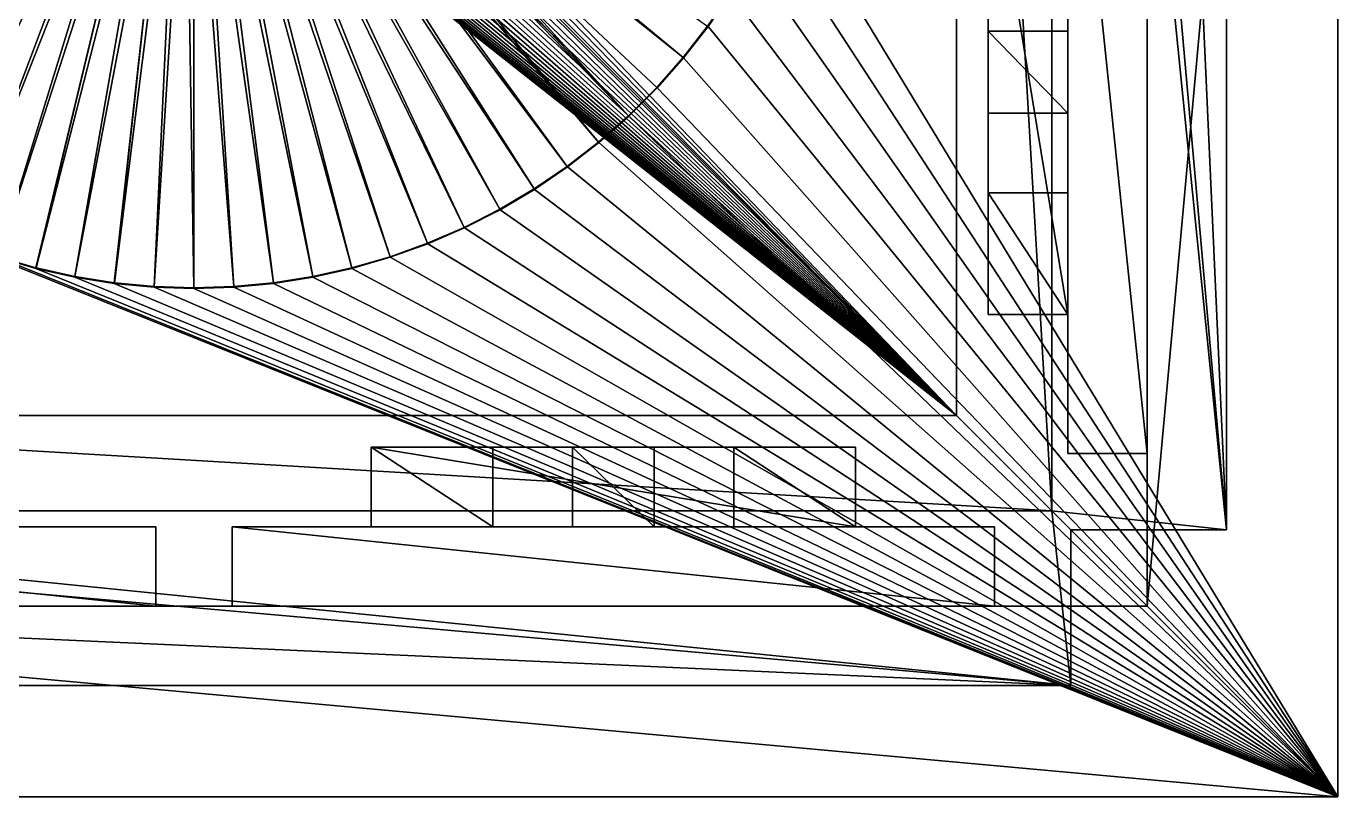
# Model space of a CAD drawing. Header units: metres. Extents: x -2.4 to 26.4, y -2.4 to 26.4.
# Drawn here: x 9.89 to 26.4, y -2.4 to 7.3 of the extents above; entities that cross this region are included whole.
import ezdxf

# ---------------------------------------------------------------- set-up
doc = ezdxf.new("R2010")
doc.units = ezdxf.units.M

msp = doc.modelspace()

# ---------------------------------------------------------------- linework, layer by layer
for points in [[(26.4, -2.4), (19.4382, 9.055), (26.4, 26.4)], [(26.4, 26.4, 2.4), (24, 0, 3.6), (26.4, -2.4, 2.4)], [(24, 24, 3.6), (24, 0, 3.6), (26.4, 26.4, 2.4)], [(26.4, -2.4, 2.4), (26.4, -2.4), (26.4, 26.4)], [(26.4, 26.4, 2.4), (26.4, -2.4, 2.4), (26.4, 26.4)], [(24, 1.92, 3.6), (24, 0, 3.6), (24, 24, 3.6)], [(24, 11.52, 3.6), (24, 1.92, 3.6), (24, 24, 3.6)], [(25, 0.96, 40), (23.040001, 23.040001, 40), (22.799999, 22.799999, 40)], [(25, 0.96, 40), (25, 23.040001, 40), (23.040001, 23.040001, 40)], [(24, 23.040001, 36.742901), (24, 1.92, 36.742901), (24, 11.52, 36.742901)], [(24, 23.040001, 36.742901), (24, 0.96, 36.742901), (24, 1.92, 36.742901)], [(24, 0.96, 36.742901), (24, 23.040001, 36.742901), (25, 0.96, 36.742901)], [(25, 0.96, 36.742901), (24, 23.040001, 36.742901), (25, 23.040001, 36.742901)], [(25, 0.96, 40), (25, 0.96, 36.742901), (25, 23.040001, 36.742901)], [(25, 23.040001, 40), (25, 0.96, 40), (25, 23.040001, 36.742901)], [(22.799999, 22.799999, 41.599998), (21.6, 21.6, 41.599998), (22.799999, 1.2, 41.599998)], [(22.799999, 22.799999, 40), (22.799999, 1.2, 40), (25, 0.96, 40)], [(22.799999, 1.2, 41.599998), (22.799999, 1.2, 40), (22.799999, 22.799999, 40)], [(22.799999, 22.799999, 41.599998), (22.799999, 1.2, 41.599998), (22.799999, 22.799999, 40)], [(2.4, 21.6, 43.200001), (2.4, 2.4, 43.200001), (10.7672, 10.9801, 44.594501)], [(21.6, 21.6, 43.200001), (13.2944, 11.0595, 44.584301), (21.6, 2.4, 43.200001)], [(21.6, 21.6, 41.599998), (21.6, 2.4, 41.599998), (22.799999, 1.2, 41.599998)], [(21.6, 2.4, 43.200001), (21.6, 2.4, 41.599998), (21.6, 21.6, 41.599998)], [(21.6, 21.6, 43.200001), (21.6, 2.4, 43.200001), (21.6, 21.6, 41.599998)], [(24, 1.92, 3.6), (24, 11.52, 3.6), (23, 11.52, 3.6)], [(23, 1.92, 3.6), (24, 1.92, 3.6), (23, 11.52, 3.6)], [(24, 11.52, 36.742901), (24, 1.92, 36.742901), (23, 11.52, 36.742901)], [(23, 11.52, 36.742901), (24, 1.92, 36.742901), (23, 1.92, 36.742901)], [(23, 3.67238, 34.990501), (23, 11.52, 36.742901), (23, 1.92, 36.742901)], [(23, 1.92, 3.6), (23, 11.52, 3.6), (23, 9.76762, 5.35238)], [(23, 5.20413, 34.990501), (23, 11.52, 36.742901), (23, 3.67238, 34.990501)], [(23, 6.20413, 34.990501), (23, 11.52, 36.742901), (23, 5.20413, 34.990501)], [(23, 7.23587, 34.990501), (23, 11.52, 36.742901), (23, 6.20413, 34.990501)], [(23, 8.23587, 34.990501), (23, 11.52, 36.742901), (23, 7.23587, 34.990501)], [(10.7672, 10.9801, 44.594501), (2.4, 2.4, 43.200001), (10.8336, 10.9047, 44.605598)], [(10.8336, 10.9047, 44.605598), (2.4, 2.4, 43.200001), (10.8692, 10.8692, 44.6115)], [(10.7056, 11.0595, 42.790001), (5.84097, 6.90494, 33.200001), (5.53326, 7.30164, 33.200001)], [(5.84097, 6.90494, 33.200001), (10.7056, 11.0595, 42.790001), (5.84103, 6.90486, 33.200001)], [(10.7056, 11.0595, 42.790001), (10.7672, 10.9801, 42.790001), (5.84103, 6.90486, 33.200001)], [(10.7672, 10.9801, 42.790001), (6.17304, 6.52827, 33.200001), (5.84103, 6.90486, 33.200001)], [(6.17304, 6.52827, 33.200001), (10.7672, 10.9801, 42.790001), (6.17311, 6.52819, 33.200001)], [(10.7672, 10.9801, 42.790001), (10.8336, 10.9047, 42.790001), (6.17311, 6.52819, 33.200001)], [(10.8336, 10.9047, 42.790001), (6.52819, 6.17311, 33.200001), (6.17311, 6.52819, 33.200001)], [(10.9047, 10.8336, 42.790001), (6.52819, 6.17311, 33.200001), (10.8336, 10.9047, 42.790001)], [(13.1663, 10.9047, 42.790001), (17.4718, 6.17311, 33.200001), (13.0953, 10.8336, 42.790001)], [(13.1663, 10.9047, 44.605598), (13.1308, 10.8692, 44.6115), (21.6, 2.4, 43.200001)], [(13.2328, 10.9801, 42.790001), (18.158899, 6.90478, 33.200001), (13.1663, 10.9047, 42.790001)], [(13.2328, 10.9801, 44.594501), (13.1663, 10.9047, 44.605598), (21.6, 2.4, 43.200001)], [(18.158899, 6.90478, 33.200001), (17.8269, 6.52819, 33.200001), (13.1663, 10.9047, 42.790001)], [(17.8269, 6.52819, 33.200001), (17.4718, 6.17311, 33.200001), (13.1663, 10.9047, 42.790001)], [(13.2944, 11.0595, 44.584301), (13.2328, 10.9801, 44.594501), (21.6, 2.4, 43.200001)], [(18.4667, 7.30155, 33.200001), (18.159, 6.90486, 33.200001), (13.2328, 10.9801, 42.790001)], [(18.159, 6.90486, 33.200001), (18.158899, 6.90478, 33.200001), (13.2328, 10.9801, 42.790001)], [(10.8692, 10.8692, 44.6115), (2.4, 2.4, 43.200001), (10.9047, 10.8336, 44.605598)], [(10.9047, 10.8336, 44.605598), (2.4, 2.4, 43.200001), (10.9801, 10.7672, 44.594501)], [(10.9801, 10.7672, 44.594501), (2.4, 2.4, 43.200001), (11.0595, 10.7056, 44.584301)], [(10.9047, 10.8336, 42.790001), (6.90478, 5.8411, 33.200001), (6.52819, 6.17311, 33.200001)], [(10.9047, 10.8336, 42.790001), (6.90486, 5.84103, 33.200001), (6.90478, 5.8411, 33.200001)], [(10.9801, 10.7672, 42.790001), (6.90486, 5.84103, 33.200001), (10.9047, 10.8336, 42.790001)], [(10.9801, 10.7672, 42.790001), (7.30155, 5.53332, 33.200001), (6.90486, 5.84103, 33.200001)], [(10.9801, 10.7672, 42.790001), (7.30164, 5.53326, 33.200001), (7.30155, 5.53332, 33.200001)], [(11.0595, 10.7056, 42.790001), (7.30164, 5.53326, 33.200001), (10.9801, 10.7672, 42.790001)], [(13.0199, 10.7672, 42.790001), (17.0951, 5.84097, 33.200001), (12.9405, 10.7056, 42.790001)], [(13.0199, 10.7672, 44.594501), (12.9405, 10.7056, 44.584301), (21.6, 2.4, 43.200001)], [(13.0953, 10.8336, 42.790001), (17.471701, 6.17304, 33.200001), (13.0199, 10.7672, 42.790001)], [(13.0953, 10.8336, 44.605598), (13.0199, 10.7672, 44.594501), (21.6, 2.4, 43.200001)], [(17.471701, 6.17304, 33.200001), (17.0951, 5.84103, 33.200001), (13.0199, 10.7672, 42.790001)], [(17.0951, 5.84103, 33.200001), (17.0951, 5.84097, 33.200001), (13.0199, 10.7672, 42.790001)], [(13.1308, 10.8692, 44.6115), (13.0953, 10.8336, 44.605598), (21.6, 2.4, 43.200001)], [(17.4718, 6.17311, 33.200001), (17.471701, 6.17304, 33.200001), (13.0953, 10.8336, 42.790001)], [(11.0595, 10.7056, 44.584301), (2.4, 2.4, 43.200001), (11.1427, 10.6491, 44.574799)], [(11.1427, 10.6491, 44.574799), (2.4, 2.4, 43.200001), (21.6, 2.4, 43.200001)], [(11.0595, 10.7056, 42.790001), (7.71687, 5.25106, 33.200001), (7.30164, 5.53326, 33.200001)], [(11.0595, 10.7056, 42.790001), (7.71696, 5.25101, 33.200001), (7.71687, 5.25106, 33.200001)], [(11.1427, 10.6491, 42.790001), (7.71696, 5.25101, 33.200001), (11.0595, 10.7056, 42.790001)], [(11.1427, 10.6491, 42.790001), (8.14909, 4.99544, 33.200001), (7.71696, 5.25101, 33.200001)], [(11.1427, 10.6491, 42.790001), (8.14918, 4.99539, 33.200001), (8.14909, 4.99544, 33.200001)], [(11.2292, 10.5979, 42.790001), (8.14918, 4.99539, 33.200001), (11.1427, 10.6491, 42.790001)], [(11.2292, 10.5979, 42.790001), (8.59651, 4.76746, 33.200001), (8.14918, 4.99539, 33.200001)], [(11.2292, 10.5979, 42.790001), (8.5966, 4.76742, 33.200001), (8.59651, 4.76746, 33.200001)], [(11.3188, 10.5523, 42.790001), (8.5966, 4.76742, 33.200001), (11.2292, 10.5979, 42.790001)], [(11.2292, 10.5979, 44.566299), (11.1427, 10.6491, 44.574799), (21.6, 2.4, 43.200001)], [(11.3188, 10.5523, 44.558701), (11.2292, 10.5979, 44.566299), (21.6, 2.4, 43.200001)], [(12.7708, 10.5979, 42.790001), (15.8507, 4.99534, 33.200001), (12.6812, 10.5523, 42.790001)], [(12.7708, 10.5979, 44.566299), (12.6812, 10.5523, 44.558701), (21.6, 2.4, 43.200001)], [(12.8573, 10.6491, 42.790001), (16.283001, 5.25095, 33.200001), (12.7708, 10.5979, 42.790001)], [(12.8573, 10.6491, 44.574799), (12.7708, 10.5979, 44.566299), (21.6, 2.4, 43.200001)], [(16.283001, 5.25095, 33.200001), (15.8508, 4.99539, 33.200001), (12.7708, 10.5979, 42.790001)], [(15.8508, 4.99539, 33.200001), (15.8507, 4.99534, 33.200001), (12.7708, 10.5979, 42.790001)], [(12.9405, 10.7056, 42.790001), (16.698299, 5.5332, 33.200001), (12.8573, 10.6491, 42.790001)], [(12.9405, 10.7056, 44.584301), (12.8573, 10.6491, 44.574799), (21.6, 2.4, 43.200001)], [(16.698299, 5.5332, 33.200001), (16.283001, 5.25101, 33.200001), (12.8573, 10.6491, 42.790001)], [(16.283001, 5.25101, 33.200001), (16.283001, 5.25095, 33.200001), (12.8573, 10.6491, 42.790001)], [(17.0951, 5.84097, 33.200001), (16.6984, 5.53326, 33.200001), (12.9405, 10.7056, 42.790001)], [(16.6984, 5.53326, 33.200001), (16.698299, 5.5332, 33.200001), (12.9405, 10.7056, 42.790001)], [(11.3188, 10.5523, 42.790001), (9.05736, 4.56803, 33.200001), (8.5966, 4.76742, 33.200001)], [(11.3188, 10.5523, 42.790001), (9.05746, 4.56799, 33.200001), (9.05736, 4.56803, 33.200001)], [(11.411, 10.5124, 42.790001), (9.05746, 4.56799, 33.200001), (11.3188, 10.5523, 42.790001)], [(11.411, 10.5124, 42.790001), (9.52983, 4.39792, 33.200001), (9.05746, 4.56799, 33.200001)], [(11.411, 10.5124, 42.790001), (9.52992, 4.39789, 33.200001), (9.52983, 4.39792, 33.200001)], [(11.5056, 10.4783, 42.790001), (9.52992, 4.39789, 33.200001), (11.411, 10.5124, 42.790001)], [(11.5056, 10.4783, 42.790001), (10.012, 4.25782, 33.200001), (9.52992, 4.39789, 33.200001)], [(11.5056, 10.4783, 42.790001), (10.0121, 4.25779, 33.200001), (10.012, 4.25782, 33.200001)], [(11.6021, 10.4503, 42.790001), (10.0121, 4.25779, 33.200001), (11.5056, 10.4783, 42.790001)], [(11.6021, 10.4503, 42.790001), (10.5021, 4.14827, 33.200001), (10.0121, 4.25779, 33.200001)], [(11.6021, 10.4503, 42.790001), (10.5022, 4.14825, 33.200001), (10.5021, 4.14827, 33.200001)], [(11.7002, 10.4283, 42.790001), (10.5022, 4.14825, 33.200001), (11.6021, 10.4503, 42.790001)], [(11.7002, 10.4283, 42.790001), (10.9981, 4.06971, 33.200001), (10.5022, 4.14825, 33.200001)], [(11.7002, 10.4283, 42.790001), (10.9982, 4.0697, 33.200001), (10.9981, 4.06971, 33.200001)], [(11.7995, 10.4126, 42.790001), (10.9982, 4.0697, 33.200001), (11.7002, 10.4283, 42.790001)], [(11.7995, 10.4126, 42.790001), (11.498, 4.02245, 33.200001), (10.9982, 4.0697, 33.200001)], [(11.411, 10.5124, 44.552101), (11.3188, 10.5523, 44.558701), (21.6, 2.4, 43.200001)], [(11.5056, 10.4783, 44.546398), (11.411, 10.5124, 44.552101), (21.6, 2.4, 43.200001)], [(11.7995, 10.4126, 42.790001), (11.4981, 4.02244, 33.200001), (11.498, 4.02245, 33.200001)], [(11.8995, 10.4032, 42.790001), (11.4981, 4.02244, 33.200001), (11.7995, 10.4126, 42.790001)], [(11.8995, 10.4032, 42.790001), (11.9999, 4.00667, 33.200001), (11.4981, 4.02244, 33.200001)], [(11.6021, 10.4503, 44.541698), (11.5056, 10.4783, 44.546398), (21.6, 2.4, 43.200001)], [(11.7002, 10.4283, 44.538101), (11.6021, 10.4503, 44.541698), (21.6, 2.4, 43.200001)], [(11.7995, 10.4126, 44.5354), (11.7002, 10.4283, 44.538101), (21.6, 2.4, 43.200001)], [(11.8995, 10.4032, 44.533901), (11.7995, 10.4126, 44.5354), (21.6, 2.4, 43.200001)], [(12, 10.4, 42.790001), (11.9999, 4.00667, 33.200001), (11.8995, 10.4032, 42.790001)], [(12, 10.4, 44.533298), (11.8995, 10.4032, 44.533901), (21.6, 2.4, 43.200001)], [(12.1005, 10.4032, 42.790001), (12.5018, 4.02244, 33.200001), (12, 10.4, 42.790001)], [(12.1005, 10.4032, 44.533901), (12, 10.4, 44.533298), (21.6, 2.4, 43.200001)], [(12.2005, 10.4126, 42.790001), (13.0017, 4.06969, 33.200001), (12.1005, 10.4032, 42.790001)], [(12.2005, 10.4126, 44.5354), (12.1005, 10.4032, 44.533901), (21.6, 2.4, 43.200001)], [(13.0017, 4.06969, 33.200001), (12.5019, 4.02244, 33.200001), (12.1005, 10.4032, 42.790001)], [(12.5019, 4.02244, 33.200001), (12.5018, 4.02244, 33.200001), (12.1005, 10.4032, 42.790001)], [(12.2998, 10.4283, 42.790001), (13.4977, 4.14823, 33.200001), (12.2005, 10.4126, 42.790001)], [(12.2998, 10.4283, 44.538101), (12.2005, 10.4126, 44.5354), (21.6, 2.4, 43.200001)], [(13.4977, 4.14823, 33.200001), (13.0018, 4.0697, 33.200001), (12.2005, 10.4126, 42.790001)], [(13.0018, 4.0697, 33.200001), (13.0017, 4.06969, 33.200001), (12.2005, 10.4126, 42.790001)], [(12.3979, 10.4503, 42.790001), (13.9878, 4.25777, 33.200001), (12.2998, 10.4283, 42.790001)], [(12.3979, 10.4503, 44.541698), (12.2998, 10.4283, 44.538101), (21.6, 2.4, 43.200001)], [(13.9878, 4.25777, 33.200001), (13.4978, 4.14825, 33.200001), (12.2998, 10.4283, 42.790001)], [(13.4978, 4.14825, 33.200001), (13.4977, 4.14823, 33.200001), (12.2998, 10.4283, 42.790001)], [(12.4944, 10.4783, 42.790001), (14.47, 4.39786, 33.200001), (12.3979, 10.4503, 42.790001)], [(12.4944, 10.4783, 44.546398), (12.3979, 10.4503, 44.541698), (21.6, 2.4, 43.200001)], [(14.47, 4.39786, 33.200001), (13.9879, 4.25779, 33.200001), (12.3979, 10.4503, 42.790001)], [(13.9879, 4.25779, 33.200001), (13.9878, 4.25777, 33.200001), (12.3979, 10.4503, 42.790001)], [(12.589, 10.5124, 42.790001), (14.9424, 4.56795, 33.200001), (12.4944, 10.4783, 42.790001)], [(12.589, 10.5124, 44.552101), (12.4944, 10.4783, 44.546398), (21.6, 2.4, 43.200001)], [(14.9424, 4.56795, 33.200001), (14.4701, 4.39789, 33.200001), (12.4944, 10.4783, 42.790001)], [(14.4701, 4.39789, 33.200001), (14.47, 4.39786, 33.200001), (12.4944, 10.4783, 42.790001)], [(12.6812, 10.5523, 42.790001), (15.4033, 4.76737, 33.200001), (12.589, 10.5124, 42.790001)], [(12.6812, 10.5523, 44.558701), (12.589, 10.5124, 44.552101), (21.6, 2.4, 43.200001)], [(15.4033, 4.76737, 33.200001), (14.9425, 4.56799, 33.200001), (12.589, 10.5124, 42.790001)], [(14.9425, 4.56799, 33.200001), (14.9424, 4.56795, 33.200001), (12.589, 10.5124, 42.790001)], [(15.8507, 4.99534, 33.200001), (15.4034, 4.76742, 33.200001), (12.6812, 10.5523, 42.790001)], [(15.4034, 4.76742, 33.200001), (15.4033, 4.76737, 33.200001), (12.6812, 10.5523, 42.790001)], [(12, 4.00667, 33.200001), (11.9999, 4.00667, 33.200001), (12, 10.4, 42.790001)], [(12, 10.4, 42.790001), (12.5018, 4.02244, 33.200001), (12, 4.00667, 33.200001)], [(23, 9.76762, 11.4476), (23, 3.67238, 11.4476), (22, 9.76762, 11.4476)], [(22, 9.76762, 11.4476), (23, 3.67238, 11.4476), (22, 3.67238, 11.4476)], [(23, 3.67238, 5.35238), (23, 9.76762, 5.35238), (22, 9.76762, 5.35238)], [(22, 3.67238, 5.35238), (23, 3.67238, 5.35238), (22, 9.76762, 5.35238)], [(23, 9.76762, 19.2952), (23, 3.67238, 19.2952), (22, 9.76762, 19.2952)], [(22, 9.76762, 19.2952), (23, 3.67238, 19.2952), (22, 3.67238, 19.2952)], [(23, 3.67238, 13.2), (23, 9.76762, 13.2), (22, 9.76762, 13.2)], [(22, 3.67238, 13.2), (23, 3.67238, 13.2), (22, 9.76762, 13.2)], [(23, 9.76762, 27.1429), (23, 3.67238, 27.1429), (22, 9.76762, 27.1429)], [(22, 9.76762, 27.1429), (23, 3.67238, 27.1429), (22, 3.67238, 27.1429)], [(23, 3.67238, 21.0476), (23, 9.76762, 21.0476), (22, 9.76762, 21.0476)], [(22, 3.67238, 21.0476), (23, 3.67238, 21.0476), (22, 9.76762, 21.0476)], [(22, 9.76762, 5.35238), (22, 9.76762, 11.4476), (22, 3.67238, 11.4476)], [(22, 3.67238, 5.35238), (22, 9.76762, 5.35238), (22, 3.67238, 11.4476)], [(22, 9.76762, 13.2), (22, 9.76762, 19.2952), (22, 3.67238, 19.2952)], [(22, 3.67238, 13.2), (22, 9.76762, 13.2), (22, 3.67238, 19.2952)], [(22, 9.76762, 21.0476), (22, 9.76762, 27.1429), (22, 3.67238, 27.1429)], [(22, 3.67238, 21.0476), (22, 9.76762, 21.0476), (22, 3.67238, 27.1429)], [(23, 1.92, 3.6), (23, 9.76762, 5.35238), (23, 3.67238, 5.35238)], [(23, 9.76762, 13.2), (23, 3.67238, 13.2), (23, 9.76762, 11.4476)], [(23, 8.23587, 28.895201), (23, 7.23587, 28.895201), (23, 9.76762, 27.1429)], [(23, 9.76762, 21.0476), (23, 3.67238, 21.0476), (23, 3.67238, 19.2952)], [(23, 3.67238, 27.1429), (23, 9.76762, 27.1429), (23, 7.23587, 28.895201)], [(23, 9.76762, 21.0476), (23, 3.67238, 19.2952), (23, 9.76762, 19.2952)], [(23, 3.67238, 11.4476), (23, 9.76762, 11.4476), (23, 3.67238, 13.2)], [(26.4, -2.4), (19.2386, 8.59377), (19.4382, 9.055)], [(26.4, -2.4), (19.0105, 8.14597), (19.2386, 8.59377)], [(26.4, -2.4), (18.754601, 7.71339), (19.0105, 8.14597)], [(23, 8.23587, 28.895201), (23, 7.23587, 32.442902), (23, 7.23587, 31.4429)], [(23, 8.23587, 31.4429), (23, 8.23587, 32.442902), (23, 7.23587, 34.990501)], [(23, 7.23587, 34.990501), (23, 7.23587, 32.442902), (23, 8.23587, 31.4429)], [(23, 8.23587, 28.895201), (23, 8.23587, 31.4429), (23, 7.23587, 32.442902)], [(23, 8.23587, 32.442902), (23, 8.23587, 34.990501), (23, 7.23587, 34.990501)], [(23, 7.23587, 31.4429), (23, 7.23587, 28.895201), (23, 8.23587, 28.895201)], [(18.4667, 7.30164, 33.200001), (18.754601, 7.71339, 33.200001), (18.472099, 7.29772, 33.200001)], [(26.4, -2.4), (18.472099, 7.29772), (18.754601, 7.71339)], [(18.754601, 7.71339, 33.200001), (18.754601, 7.71339), (18.472099, 7.29772, 33.200001)], [(18.472099, 7.29772, 33.200001), (18.754601, 7.71339), (18.472099, 7.29772)], [(18.4667, 7.30155, 33.200001), (18.472099, 7.29772, 33.200001), (18.159, 6.90486, 33.200001)], [(18.159, 6.90486, 33.200001), (18.472099, 7.29772, 33.200001), (18.164101, 6.90061, 33.200001)], [(26.4, -2.4), (18.164101, 6.90061), (18.472099, 7.29772)], [(18.472099, 7.29772, 33.200001), (18.472099, 7.29772), (18.164101, 6.90061, 33.200001)], [(18.164101, 6.90061, 33.200001), (18.472099, 7.29772), (18.164101, 6.90061)], [(18.4667, 7.30155, 33.200001), (18.4667, 7.30164, 33.200001), (18.472099, 7.29772, 33.200001)], [(22, 6.20413, 31.4429), (22, 7.23587, 31.4429), (23, 6.20413, 31.4429)], [(23, 6.20413, 31.4429), (22, 7.23587, 31.4429), (23, 7.23587, 31.4429)], [(23, 6.20413, 28.895201), (23, 7.23587, 28.895201), (22, 7.23587, 28.895201)], [(22, 6.20413, 28.895201), (23, 6.20413, 28.895201), (22, 7.23587, 28.895201)], [(22, 7.23587, 31.4429), (22, 7.23587, 28.895201), (23, 7.23587, 28.895201)], [(23, 7.23587, 31.4429), (22, 7.23587, 31.4429), (23, 7.23587, 28.895201)], [(23, 7.23587, 34.990501), (23, 6.20413, 34.990501), (22, 7.23587, 34.990501)], [(22, 7.23587, 34.990501), (23, 6.20413, 34.990501), (22, 6.20413, 34.990501)], [(22, 7.23587, 32.442902), (22, 6.20413, 32.442902), (23, 6.20413, 32.442902)], [(23, 7.23587, 32.442902), (22, 7.23587, 32.442902), (23, 6.20413, 32.442902)], [(22, 7.23587, 34.990501), (22, 7.23587, 32.442902), (23, 7.23587, 32.442902)], [(23, 7.23587, 34.990501), (22, 7.23587, 34.990501), (23, 7.23587, 32.442902)], [(22, 7.23587, 28.895201), (22, 7.23587, 31.4429), (22, 6.20413, 31.4429)], [(22, 6.20413, 28.895201), (22, 7.23587, 28.895201), (22, 6.20413, 31.4429)], [(22, 7.23587, 32.442902), (22, 7.23587, 34.990501), (22, 6.20413, 34.990501)], [(22, 6.20413, 32.442902), (22, 7.23587, 32.442902), (22, 6.20413, 34.990501)], [(23, 6.20413, 31.4429), (23, 7.23587, 31.4429), (23, 6.20413, 32.442902)], [(23, 7.23587, 32.442902), (23, 6.20413, 32.442902), (23, 7.23587, 31.4429)], [(23, 3.67238, 27.1429), (23, 7.23587, 28.895201), (23, 6.20413, 28.895201)], [(18.158899, 6.90478, 33.200001), (18.164101, 6.90061, 33.200001), (17.8269, 6.52819, 33.200001)], [(17.8269, 6.52819, 33.200001), (18.164101, 6.90061, 33.200001), (17.831699, 6.52362, 33.200001)], [(26.4, -2.4), (17.831699, 6.52362), (18.164101, 6.90061)], [(18.164101, 6.90061, 33.200001), (18.164101, 6.90061), (17.831699, 6.52362, 33.200001)], [(17.831699, 6.52362, 33.200001), (18.164101, 6.90061), (17.831699, 6.52362)], [(18.158899, 6.90478, 33.200001), (18.159, 6.90486, 33.200001), (18.164101, 6.90061, 33.200001)], [(17.8269, 6.52819, 33.200001), (17.831699, 6.52362, 33.200001), (17.4718, 6.17311, 33.200001)], [(17.4718, 6.17311, 33.200001), (17.831699, 6.52362, 33.200001), (17.4764, 6.16825, 33.200001)], [(17.831699, 6.52362), (26.4, -2.4), (17.4764, 6.16825)], [(17.831699, 6.52362, 33.200001), (17.831699, 6.52362), (17.4764, 6.16825, 33.200001)], [(17.4764, 6.16825, 33.200001), (17.831699, 6.52362), (17.4764, 6.16825)], [(17.471701, 6.17304, 33.200001), (17.4764, 6.16825, 33.200001), (17.0951, 5.84103, 33.200001)], [(17.0951, 5.84103, 33.200001), (17.4764, 6.16825, 33.200001), (17.0994, 5.83589, 33.200001)], [(17.0994, 5.83589), (17.4764, 6.16825), (26.4, -2.4)], [(17.4764, 6.16825, 33.200001), (17.4764, 6.16825), (17.0994, 5.83589, 33.200001)], [(17.0994, 5.83589, 33.200001), (17.4764, 6.16825), (17.0994, 5.83589)], [(17.471701, 6.17304, 33.200001), (17.4718, 6.17311, 33.200001), (17.4764, 6.16825, 33.200001)], [(22, 6.20413, 28.895201), (22, 6.20413, 31.4429), (23, 6.20413, 28.895201)], [(23, 6.20413, 28.895201), (22, 6.20413, 31.4429), (23, 6.20413, 31.4429)], [(22, 6.20413, 32.442902), (22, 6.20413, 34.990501), (23, 6.20413, 32.442902)], [(23, 6.20413, 32.442902), (22, 6.20413, 34.990501), (23, 6.20413, 34.990501)], [(23, 3.67238, 27.1429), (23, 6.20413, 28.895201), (23, 5.20413, 28.895201)], [(23, 6.20413, 28.895201), (23, 6.20413, 31.4429), (23, 5.20413, 32.442902)], [(23, 6.20413, 28.895201), (23, 5.20413, 32.442902), (23, 5.20413, 31.4429)], [(23, 5.20413, 34.990501), (23, 6.20413, 31.4429), (23, 6.20413, 32.442902)], [(23, 5.20413, 31.4429), (23, 5.20413, 28.895201), (23, 6.20413, 28.895201)], [(23, 5.20413, 34.990501), (23, 5.20413, 32.442902), (23, 6.20413, 31.4429)], [(23, 6.20413, 32.442902), (23, 6.20413, 34.990501), (23, 5.20413, 34.990501)], [(17.0951, 5.84097, 33.200001), (17.0994, 5.83589, 33.200001), (16.6984, 5.53326, 33.200001)], [(16.6984, 5.53326, 33.200001), (17.0994, 5.83589, 33.200001), (16.702299, 5.52786, 33.200001)], [(16.702299, 5.52786), (17.0994, 5.83589), (26.4, -2.4)], [(17.0994, 5.83589, 33.200001), (17.0994, 5.83589), (16.702299, 5.52786, 33.200001)], [(16.702299, 5.52786, 33.200001), (17.0994, 5.83589), (16.702299, 5.52786)], [(17.0951, 5.84097, 33.200001), (17.0951, 5.84103, 33.200001), (17.0994, 5.83589, 33.200001)], [(16.698299, 5.5332, 33.200001), (16.702299, 5.52786, 33.200001), (16.283001, 5.25101, 33.200001)], [(16.283001, 5.25101, 33.200001), (16.702299, 5.52786, 33.200001), (16.2866, 5.24538, 33.200001)], [(16.2866, 5.24538), (16.702299, 5.52786), (26.4, -2.4)], [(16.702299, 5.52786, 33.200001), (16.702299, 5.52786), (16.2866, 5.24538, 33.200001)], [(16.2866, 5.24538, 33.200001), (16.702299, 5.52786), (16.2866, 5.24538)], [(16.698299, 5.5332, 33.200001), (16.6984, 5.53326, 33.200001), (16.702299, 5.52786, 33.200001)], [(16.283001, 5.25095, 33.200001), (16.2866, 5.24538, 33.200001), (15.8508, 4.99539, 33.200001)], [(15.8508, 4.99539, 33.200001), (16.2866, 5.24538, 33.200001), (15.854, 4.98955, 33.200001)], [(15.854, 4.98955), (16.2866, 5.24538), (26.4, -2.4)], [(16.2866, 5.24538, 33.200001), (16.2866, 5.24538), (15.854, 4.98955, 33.200001)], [(15.854, 4.98955, 33.200001), (16.2866, 5.24538), (15.854, 4.98955)], [(16.283001, 5.25095, 33.200001), (16.283001, 5.25101, 33.200001), (16.2866, 5.24538, 33.200001)], [(22, 3.67238, 31.4429), (22, 5.20413, 31.4429), (23, 3.67238, 31.4429)], [(23, 3.67238, 31.4429), (22, 5.20413, 31.4429), (23, 5.20413, 31.4429)], [(23, 3.67238, 28.895201), (23, 5.20413, 28.895201), (22, 5.20413, 28.895201)], [(22, 3.67238, 28.895201), (23, 3.67238, 28.895201), (22, 5.20413, 28.895201)], [(22, 5.20413, 31.4429), (22, 5.20413, 28.895201), (23, 5.20413, 28.895201)], [(23, 5.20413, 31.4429), (22, 5.20413, 31.4429), (23, 5.20413, 28.895201)], [(23, 5.20413, 34.990501), (23, 3.67238, 34.990501), (22, 5.20413, 34.990501)], [(22, 5.20413, 34.990501), (23, 3.67238, 34.990501), (22, 3.67238, 34.990501)], [(22, 5.20413, 32.442902), (22, 3.67238, 32.442902), (23, 3.67238, 32.442902)], [(23, 5.20413, 32.442902), (22, 5.20413, 32.442902), (23, 3.67238, 32.442902)], [(22, 5.20413, 34.990501), (22, 5.20413, 32.442902), (23, 5.20413, 32.442902)], [(23, 5.20413, 34.990501), (22, 5.20413, 34.990501), (23, 5.20413, 32.442902)], [(22, 5.20413, 28.895201), (22, 5.20413, 31.4429), (22, 3.67238, 31.4429)], [(22, 3.67238, 28.895201), (22, 5.20413, 28.895201), (22, 3.67238, 31.4429)], [(22, 5.20413, 32.442902), (22, 5.20413, 34.990501), (22, 3.67238, 34.990501)], [(22, 3.67238, 32.442902), (22, 5.20413, 32.442902), (22, 3.67238, 34.990501)], [(23, 3.67238, 27.1429), (23, 5.20413, 28.895201), (23, 3.67238, 28.895201)], [(23, 5.20413, 32.442902), (23, 3.67238, 32.442902), (23, 5.20413, 31.4429)], [(23, 3.67238, 31.4429), (23, 5.20413, 31.4429), (23, 3.67238, 32.442902)], [(15.8507, 4.99534, 33.200001), (15.854, 4.98955, 33.200001), (15.4034, 4.76742, 33.200001)], [(15.4034, 4.76742, 33.200001), (15.854, 4.98955, 33.200001), (15.4062, 4.76138, 33.200001)], [(15.4062, 4.76138), (15.854, 4.98955), (26.4, -2.4)], [(15.854, 4.98955, 33.200001), (15.854, 4.98955), (15.4062, 4.76138, 33.200001)], [(15.4062, 4.76138, 33.200001), (15.854, 4.98955), (15.4062, 4.76138)], [(15.8507, 4.99534, 33.200001), (15.8508, 4.99539, 33.200001), (15.854, 4.98955, 33.200001)], [(15.4033, 4.76737, 33.200001), (15.4062, 4.76138, 33.200001), (14.9425, 4.56799, 33.200001)], [(14.9425, 4.56799, 33.200001), (15.4062, 4.76138, 33.200001), (14.945, 4.56179, 33.200001)], [(15.4062, 4.76138), (26.4, -2.4), (14.945, 4.56179)], [(15.4062, 4.76138, 33.200001), (15.4062, 4.76138), (14.945, 4.56179, 33.200001)], [(14.945, 4.56179, 33.200001), (15.4062, 4.76138), (14.945, 4.56179)], [(15.4033, 4.76737, 33.200001), (15.4034, 4.76742, 33.200001), (15.4062, 4.76138, 33.200001)], [(-2.4, -2.4), (9.055, 4.56179), (26.4, -2.4)], [(9.52786, 4.39155), (26.4, -2.4), (9.055, 4.56179)], [(14.9424, 4.56795, 33.200001), (14.945, 4.56179, 33.200001), (14.4701, 4.39789, 33.200001)], [(14.4701, 4.39789, 33.200001), (14.945, 4.56179, 33.200001), (14.4721, 4.39155, 33.200001)], [(14.945, 4.56179), (26.4, -2.4), (14.4721, 4.39155)], [(14.945, 4.56179, 33.200001), (14.945, 4.56179), (14.4721, 4.39155, 33.200001)], [(14.4721, 4.39155, 33.200001), (14.945, 4.56179), (14.4721, 4.39155)], [(14.9424, 4.56795, 33.200001), (14.9425, 4.56799, 33.200001), (14.945, 4.56179, 33.200001)], [(9.52992, 4.39789, 33.200001), (10.0105, 4.25134, 33.200001), (9.52786, 4.39155, 33.200001)], [(10.0105, 4.25134), (26.4, -2.4), (9.52786, 4.39155)], [(10.0105, 4.25134, 33.200001), (10.0105, 4.25134), (9.52786, 4.39155, 33.200001)], [(9.52786, 4.39155, 33.200001), (10.0105, 4.25134), (9.52786, 4.39155)], [(10.012, 4.25782, 33.200001), (10.0105, 4.25134, 33.200001), (9.52992, 4.39789, 33.200001)], [(14.47, 4.39786, 33.200001), (14.4721, 4.39155, 33.200001), (13.9879, 4.25779, 33.200001)], [(13.9879, 4.25779, 33.200001), (14.4721, 4.39155, 33.200001), (13.9895, 4.25134, 33.200001)], [(14.4721, 4.39155), (26.4, -2.4), (13.9895, 4.25134)], [(14.4721, 4.39155, 33.200001), (14.4721, 4.39155), (13.9895, 4.25134, 33.200001)], [(13.9895, 4.25134, 33.200001), (14.4721, 4.39155), (13.9895, 4.25134)], [(14.47, 4.39786, 33.200001), (14.4701, 4.39789, 33.200001), (14.4721, 4.39155, 33.200001)], [(10.012, 4.25782, 33.200001), (10.0121, 4.25779, 33.200001), (10.0105, 4.25134, 33.200001)], [(10.0121, 4.25779, 33.200001), (10.5009, 4.1417, 33.200001), (10.0105, 4.25134, 33.200001)], [(10.5009, 4.1417), (26.4, -2.4), (10.0105, 4.25134)], [(10.5009, 4.1417, 33.200001), (10.5009, 4.1417), (10.0105, 4.25134, 33.200001)], [(10.0105, 4.25134, 33.200001), (10.5009, 4.1417), (10.0105, 4.25134)], [(10.5021, 4.14827, 33.200001), (10.5009, 4.1417, 33.200001), (10.0121, 4.25779, 33.200001)], [(10.5021, 4.14827, 33.200001), (10.5022, 4.14825, 33.200001), (10.5009, 4.1417, 33.200001)], [(10.5022, 4.14825, 33.200001), (10.9973, 4.06308, 33.200001), (10.5009, 4.1417, 33.200001)], [(10.9973, 4.06308), (26.4, -2.4), (10.5009, 4.1417)], [(10.9973, 4.06308, 33.200001), (10.9973, 4.06308), (10.5009, 4.1417, 33.200001)], [(10.5009, 4.1417, 33.200001), (10.9973, 4.06308), (10.5009, 4.1417)], [(10.9981, 4.06971, 33.200001), (10.9973, 4.06308, 33.200001), (10.5022, 4.14825, 33.200001)], [(13.4977, 4.14823, 33.200001), (13.4991, 4.1417, 33.200001), (13.0018, 4.0697, 33.200001)], [(13.0018, 4.0697, 33.200001), (13.4991, 4.1417, 33.200001), (13.0027, 4.06308, 33.200001)], [(13.4991, 4.1417), (26.4, -2.4), (13.0027, 4.06308)], [(13.4991, 4.1417, 33.200001), (13.4991, 4.1417), (13.0027, 4.06308, 33.200001)], [(13.0027, 4.06308, 33.200001), (13.4991, 4.1417), (13.0027, 4.06308)], [(13.4977, 4.14823, 33.200001), (13.4978, 4.14825, 33.200001), (13.4991, 4.1417, 33.200001)], [(13.9878, 4.25777, 33.200001), (13.9895, 4.25134, 33.200001), (13.4978, 4.14825, 33.200001)], [(13.4978, 4.14825, 33.200001), (13.9895, 4.25134, 33.200001), (13.4991, 4.1417, 33.200001)], [(13.9895, 4.25134), (26.4, -2.4), (13.4991, 4.1417)], [(13.9895, 4.25134, 33.200001), (13.9895, 4.25134), (13.4991, 4.1417, 33.200001)], [(13.4991, 4.1417, 33.200001), (13.9895, 4.25134), (13.4991, 4.1417)], [(13.9878, 4.25777, 33.200001), (13.9879, 4.25779, 33.200001), (13.9895, 4.25134, 33.200001)], [(10.9981, 4.06971, 33.200001), (10.9982, 4.0697, 33.200001), (10.9973, 4.06308, 33.200001)], [(10.9982, 4.0697, 33.200001), (11.4977, 4.01579, 33.200001), (10.9973, 4.06308, 33.200001)], [(11.4977, 4.01579), (26.4, -2.4), (10.9973, 4.06308)], [(11.4977, 4.01579, 33.200001), (11.4977, 4.01579), (10.9973, 4.06308, 33.200001)], [(10.9973, 4.06308, 33.200001), (11.4977, 4.01579), (10.9973, 4.06308)], [(11.498, 4.02245, 33.200001), (11.4977, 4.01579, 33.200001), (10.9982, 4.0697, 33.200001)], [(11.498, 4.02245, 33.200001), (11.4981, 4.02244, 33.200001), (11.4977, 4.01579, 33.200001)], [(11.4981, 4.02244, 33.200001), (12, 4, 33.200001), (11.4977, 4.01579, 33.200001)], [(12, 4), (26.4, -2.4), (11.4977, 4.01579)], [(12, 4, 33.200001), (12, 4), (11.4977, 4.01579, 33.200001)], [(11.4977, 4.01579, 33.200001), (12, 4), (11.4977, 4.01579)], [(11.9999, 4.00667, 33.200001), (12, 4, 33.200001), (11.4981, 4.02244, 33.200001)], [(11.9999, 4.00667, 33.200001), (12, 4.00667, 33.200001), (12, 4, 33.200001)], [(12.5018, 4.02244, 33.200001), (12.5023, 4.01579, 33.200001), (12, 4.00667, 33.200001)], [(12.5023, 4.01579), (26.4, -2.4), (12, 4)], [(12.5023, 4.01579, 33.200001), (12.5023, 4.01579), (12, 4, 33.200001)], [(12, 4, 33.200001), (12.5023, 4.01579), (12, 4)], [(12, 4.00667, 33.200001), (12.5023, 4.01579, 33.200001), (12, 4, 33.200001)], [(12.5018, 4.02244, 33.200001), (12.5019, 4.02244, 33.200001), (12.5023, 4.01579, 33.200001)], [(13.0017, 4.06969, 33.200001), (13.0027, 4.06308, 33.200001), (12.5019, 4.02244, 33.200001)], [(12.5019, 4.02244, 33.200001), (13.0027, 4.06308, 33.200001), (12.5023, 4.01579, 33.200001)], [(13.0027, 4.06308), (26.4, -2.4), (12.5023, 4.01579)], [(13.0027, 4.06308, 33.200001), (13.0027, 4.06308), (12.5023, 4.01579, 33.200001)], [(12.5023, 4.01579, 33.200001), (13.0027, 4.06308), (12.5023, 4.01579)], [(13.0017, 4.06969, 33.200001), (13.0018, 4.0697, 33.200001), (13.0027, 4.06308, 33.200001)], [(23, 3.67238, 11.4476), (23, 3.67238, 5.35238), (22, 3.67238, 11.4476)], [(22, 3.67238, 11.4476), (23, 3.67238, 5.35238), (22, 3.67238, 5.35238)], [(23, 3.67238, 19.2952), (23, 3.67238, 13.2), (22, 3.67238, 19.2952)], [(22, 3.67238, 19.2952), (23, 3.67238, 13.2), (22, 3.67238, 13.2)], [(23, 3.67238, 27.1429), (23, 3.67238, 21.0476), (22, 3.67238, 27.1429)], [(22, 3.67238, 27.1429), (23, 3.67238, 21.0476), (22, 3.67238, 21.0476)], [(23, 3.67238, 31.4429), (23, 3.67238, 28.895201), (22, 3.67238, 31.4429)], [(22, 3.67238, 31.4429), (23, 3.67238, 28.895201), (22, 3.67238, 28.895201)], [(23, 3.67238, 34.990501), (23, 3.67238, 32.442902), (22, 3.67238, 34.990501)], [(22, 3.67238, 34.990501), (23, 3.67238, 32.442902), (22, 3.67238, 32.442902)], [(23, 1.92, 3.6), (23, 3.67238, 11.4476), (23, 1.92, 36.742901)], [(23, 1.92, 3.6), (23, 3.67238, 5.35238), (23, 3.67238, 11.4476)], [(23, 3.67238, 13.2), (23, 3.67238, 19.2952), (23, 1.92, 36.742901)], [(23, 3.67238, 11.4476), (23, 3.67238, 13.2), (23, 1.92, 36.742901)], [(23, 3.67238, 21.0476), (23, 3.67238, 27.1429), (23, 1.92, 36.742901)], [(23, 3.67238, 31.4429), (23, 3.67238, 32.442902), (23, 1.92, 36.742901)], [(23, 3.67238, 32.442902), (23, 3.67238, 34.990501), (23, 1.92, 36.742901)], [(23, 3.67238, 19.2952), (23, 3.67238, 21.0476), (23, 1.92, 36.742901)], [(23, 3.67238, 27.1429), (23, 3.67238, 28.895201), (23, 1.92, 36.742901)], [(23, 3.67238, 28.895201), (23, 3.67238, 31.4429), (23, 1.92, 36.742901)], [(2.4, 2.4, 41.599998), (1.2, 1.2, 41.599998), (22.799999, 1.2, 41.599998)], [(21.6, 2.4, 41.599998), (2.4, 2.4, 41.599998), (22.799999, 1.2, 41.599998)], [(2.4, 2.4, 43.200001), (2.4, 2.4, 41.599998), (21.6, 2.4, 41.599998)], [(21.6, 2.4, 43.200001), (2.4, 2.4, 43.200001), (21.6, 2.4, 41.599998)], [(14.2324, 2, 5.35238), (14.2324, 2, 11.4476), (14.2324, 1, 11.4476)], [(14.2324, 1, 5.35238), (14.2324, 2, 5.35238), (14.2324, 1, 11.4476)], [(20.3276, 2, 11.4476), (20.3276, 1, 11.4476), (14.2324, 2, 11.4476)], [(14.2324, 2, 11.4476), (20.3276, 1, 11.4476), (14.2324, 1, 11.4476)], [(20.3276, 1, 5.35238), (20.3276, 2, 5.35238), (14.2324, 2, 5.35238)], [(14.2324, 1, 5.35238), (20.3276, 1, 5.35238), (14.2324, 2, 5.35238)], [(14.2324, 2, 13.2), (14.2324, 2, 19.2952), (14.2324, 1, 19.2952)], [(14.2324, 1, 13.2), (14.2324, 2, 13.2), (14.2324, 1, 19.2952)], [(20.3276, 2, 19.2952), (20.3276, 1, 19.2952), (14.2324, 2, 19.2952)], [(14.2324, 2, 19.2952), (20.3276, 1, 19.2952), (14.2324, 1, 19.2952)], [(20.3276, 1, 13.2), (20.3276, 2, 13.2), (14.2324, 2, 13.2)], [(14.2324, 1, 13.2), (20.3276, 1, 13.2), (14.2324, 2, 13.2)], [(14.2324, 2, 21.0476), (14.2324, 2, 27.1429), (14.2324, 1, 27.1429)], [(14.2324, 1, 21.0476), (14.2324, 2, 21.0476), (14.2324, 1, 27.1429)], [(20.3276, 2, 27.1429), (20.3276, 1, 27.1429), (14.2324, 2, 27.1429)], [(14.2324, 2, 27.1429), (20.3276, 1, 27.1429), (14.2324, 1, 27.1429)], [(20.3276, 1, 21.0476), (20.3276, 2, 21.0476), (14.2324, 2, 21.0476)], [(14.2324, 1, 21.0476), (20.3276, 1, 21.0476), (14.2324, 2, 21.0476)], [(14.2324, 1, 31.4429), (14.2324, 2, 31.4429), (15.7641, 1, 31.4429)], [(15.7641, 1, 31.4429), (14.2324, 2, 31.4429), (15.7641, 2, 31.4429)], [(14.2324, 2, 28.895201), (14.2324, 2, 31.4429), (14.2324, 1, 31.4429)], [(14.2324, 1, 28.895201), (14.2324, 2, 28.895201), (14.2324, 1, 31.4429)], [(15.7641, 1, 28.895201), (15.7641, 2, 28.895201), (14.2324, 2, 28.895201)], [(14.2324, 1, 28.895201), (15.7641, 1, 28.895201), (14.2324, 2, 28.895201)], [(14.2324, 2, 32.442902), (14.2324, 2, 34.990501), (14.2324, 1, 34.990501)], [(14.2324, 1, 32.442902), (14.2324, 2, 32.442902), (14.2324, 1, 34.990501)], [(15.7641, 2, 34.990501), (15.7641, 1, 34.990501), (14.2324, 2, 34.990501)], [(14.2324, 2, 34.990501), (15.7641, 1, 34.990501), (14.2324, 1, 34.990501)], [(14.2324, 2, 32.442902), (14.2324, 1, 32.442902), (15.7641, 1, 32.442902)], [(15.7641, 2, 32.442902), (14.2324, 2, 32.442902), (15.7641, 1, 32.442902)], [(20.3276, 2, 5.35238), (20.3276, 2, 11.4476), (14.2324, 2, 11.4476)], [(14.2324, 2, 5.35238), (20.3276, 2, 5.35238), (14.2324, 2, 11.4476)], [(20.3276, 2, 13.2), (20.3276, 2, 19.2952), (14.2324, 2, 19.2952)], [(14.2324, 2, 13.2), (20.3276, 2, 13.2), (14.2324, 2, 19.2952)], [(20.3276, 2, 21.0476), (20.3276, 2, 27.1429), (14.2324, 2, 27.1429)], [(14.2324, 2, 21.0476), (20.3276, 2, 21.0476), (14.2324, 2, 27.1429)], [(15.7641, 2, 28.895201), (15.7641, 2, 31.4429), (14.2324, 2, 31.4429)], [(14.2324, 2, 28.895201), (15.7641, 2, 28.895201), (14.2324, 2, 31.4429)], [(15.7641, 2, 32.442902), (15.7641, 2, 34.990501), (14.2324, 2, 34.990501)], [(14.2324, 2, 32.442902), (15.7641, 2, 32.442902), (14.2324, 2, 34.990501)], [(15.7641, 1, 28.895201), (15.7641, 1, 31.4429), (15.7641, 2, 28.895201)], [(15.7641, 2, 28.895201), (15.7641, 1, 31.4429), (15.7641, 2, 31.4429)], [(15.7641, 1, 32.442902), (15.7641, 1, 34.990501), (15.7641, 2, 32.442902)], [(15.7641, 2, 32.442902), (15.7641, 1, 34.990501), (15.7641, 2, 34.990501)], [(16.764099, 1, 31.4429), (16.764099, 1, 28.895201), (16.764099, 2, 28.895201)], [(16.764099, 2, 31.4429), (16.764099, 1, 31.4429), (16.764099, 2, 28.895201)], [(16.764099, 1, 31.4429), (16.764099, 2, 31.4429), (17.7959, 1, 31.4429)], [(17.7959, 1, 31.4429), (16.764099, 2, 31.4429), (17.7959, 2, 31.4429)], [(17.7959, 1, 28.895201), (17.7959, 2, 28.895201), (16.764099, 2, 28.895201)], [(16.764099, 1, 28.895201), (17.7959, 1, 28.895201), (16.764099, 2, 28.895201)], [(16.764099, 1, 34.990501), (16.764099, 1, 32.442902), (16.764099, 2, 32.442902)], [(16.764099, 2, 34.990501), (16.764099, 1, 34.990501), (16.764099, 2, 32.442902)], [(17.7959, 2, 34.990501), (17.7959, 1, 34.990501), (16.764099, 2, 34.990501)], [(16.764099, 2, 34.990501), (17.7959, 1, 34.990501), (16.764099, 1, 34.990501)], [(16.764099, 2, 32.442902), (16.764099, 1, 32.442902), (17.7959, 1, 32.442902)], [(17.7959, 2, 32.442902), (16.764099, 2, 32.442902), (17.7959, 1, 32.442902)], [(17.7959, 2, 28.895201), (17.7959, 2, 31.4429), (16.764099, 2, 31.4429)], [(16.764099, 2, 28.895201), (17.7959, 2, 28.895201), (16.764099, 2, 31.4429)], [(17.7959, 2, 32.442902), (17.7959, 2, 34.990501), (16.764099, 2, 34.990501)], [(16.764099, 2, 32.442902), (17.7959, 2, 32.442902), (16.764099, 2, 34.990501)], [(17.7959, 1, 28.895201), (17.7959, 1, 31.4429), (17.7959, 2, 28.895201)], [(17.7959, 2, 28.895201), (17.7959, 1, 31.4429), (17.7959, 2, 31.4429)], [(17.7959, 1, 32.442902), (17.7959, 1, 34.990501), (17.7959, 2, 32.442902)], [(17.7959, 2, 32.442902), (17.7959, 1, 34.990501), (17.7959, 2, 34.990501)], [(18.7959, 1, 31.4429), (18.7959, 1, 28.895201), (18.7959, 2, 28.895201)], [(18.7959, 2, 31.4429), (18.7959, 1, 31.4429), (18.7959, 2, 28.895201)], [(18.7959, 1, 31.4429), (18.7959, 2, 31.4429), (20.3276, 1, 31.4429)], [(20.3276, 1, 31.4429), (18.7959, 2, 31.4429), (20.3276, 2, 31.4429)], [(20.3276, 1, 28.895201), (20.3276, 2, 28.895201), (18.7959, 2, 28.895201)], [(18.7959, 1, 28.895201), (20.3276, 1, 28.895201), (18.7959, 2, 28.895201)], [(18.7959, 1, 34.990501), (18.7959, 1, 32.442902), (18.7959, 2, 32.442902)], [(18.7959, 2, 34.990501), (18.7959, 1, 34.990501), (18.7959, 2, 32.442902)], [(20.3276, 2, 34.990501), (20.3276, 1, 34.990501), (18.7959, 2, 34.990501)], [(18.7959, 2, 34.990501), (20.3276, 1, 34.990501), (18.7959, 1, 34.990501)], [(18.7959, 2, 32.442902), (18.7959, 1, 32.442902), (20.3276, 1, 32.442902)], [(20.3276, 2, 32.442902), (18.7959, 2, 32.442902), (20.3276, 1, 32.442902)], [(20.3276, 2, 28.895201), (20.3276, 2, 31.4429), (18.7959, 2, 31.4429)], [(18.7959, 2, 28.895201), (20.3276, 2, 28.895201), (18.7959, 2, 31.4429)], [(20.3276, 2, 32.442902), (20.3276, 2, 34.990501), (18.7959, 2, 34.990501)], [(18.7959, 2, 32.442902), (20.3276, 2, 32.442902), (18.7959, 2, 34.990501)], [(20.3276, 2, 11.4476), (20.3276, 2, 5.35238), (20.3276, 1, 11.4476)], [(20.3276, 1, 11.4476), (20.3276, 2, 5.35238), (20.3276, 1, 5.35238)], [(20.3276, 2, 19.2952), (20.3276, 2, 13.2), (20.3276, 1, 19.2952)], [(20.3276, 1, 19.2952), (20.3276, 2, 13.2), (20.3276, 1, 13.2)], [(20.3276, 2, 27.1429), (20.3276, 2, 21.0476), (20.3276, 1, 27.1429)], [(20.3276, 1, 27.1429), (20.3276, 2, 21.0476), (20.3276, 1, 21.0476)], [(20.3276, 2, 31.4429), (20.3276, 2, 28.895201), (20.3276, 1, 31.4429)], [(20.3276, 1, 31.4429), (20.3276, 2, 28.895201), (20.3276, 1, 28.895201)], [(20.3276, 2, 34.990501), (20.3276, 2, 32.442902), (20.3276, 1, 34.990501)], [(20.3276, 1, 34.990501), (20.3276, 2, 32.442902), (20.3276, 1, 32.442902)], [(24, 1.92, 36.742901), (24, 1.92, 3.6), (23, 1.92, 36.742901)], [(23, 1.92, 36.742901), (24, 1.92, 3.6), (23, 1.92, 3.6)], [(24, 0.96, 36.742901), (24, 0, 3.6), (24, 1.92, 3.6)], [(24, 1.92, 3.6), (24, 1.92, 36.742901), (24, 0.96, 36.742901)], [(23.040001, -1, 40), (1.2, 1.2, 40), (0.96, 0.96, 40)], [(22.799999, 1.2, 40), (1.2, 1.2, 40), (23.040001, -1, 40)], [(1.2, 1.2, 41.599998), (1.2, 1.2, 40), (22.799999, 1.2, 40)], [(22.799999, 1.2, 41.599998), (1.2, 1.2, 41.599998), (22.799999, 1.2, 40)], [(22.799999, 1.2, 40), (23.040001, -1, 40), (23.040001, 0.96, 40)], [(23.040001, 0.96, 40), (25, 0.96, 40), (22.799999, 1.2, 40)], [(11.52, 0, 3.6), (11.52, 1, 3.6), (1.92, 1, 3.6)], [(1.92, 0, 3.6), (11.52, 0, 3.6), (1.92, 1, 3.6)], [(11.52, 1, 36.742901), (11.52, 0, 36.742901), (1.92, 1, 36.742901)], [(1.92, 1, 36.742901), (11.52, 0, 36.742901), (1.92, 0, 36.742901)], [(3.67238, 1, 34.990501), (11.52, 1, 36.742901), (1.92, 1, 36.742901)], [(1.92, 1, 3.6), (11.52, 1, 3.6), (9.76762, 1, 5.35238)], [(5.20413, 1, 34.990501), (11.52, 1, 36.742901), (3.67238, 1, 34.990501)], [(6.20413, 1, 34.990501), (11.52, 1, 36.742901), (5.20413, 1, 34.990501)], [(7.23587, 1, 34.990501), (11.52, 1, 36.742901), (6.20413, 1, 34.990501)], [(8.23587, 1, 34.990501), (11.52, 1, 36.742901), (7.23587, 1, 34.990501)], [(9.76762, 1, 34.990501), (11.52, 1, 36.742901), (8.23587, 1, 34.990501)], [(9.76762, 1, 11.4476), (9.76762, 1, 5.35238), (11.52, 1, 3.6)], [(11.52, 1, 3.6), (11.52, 1, 36.742901), (9.76762, 1, 11.4476)], [(9.76762, 1, 13.2), (11.52, 1, 36.742901), (9.76762, 1, 19.2952)], [(9.76762, 1, 11.4476), (11.52, 1, 36.742901), (9.76762, 1, 13.2)], [(9.76762, 1, 21.0476), (11.52, 1, 36.742901), (9.76762, 1, 27.1429)], [(9.76762, 1, 19.2952), (11.52, 1, 36.742901), (9.76762, 1, 21.0476)], [(9.76762, 1, 28.895201), (11.52, 1, 36.742901), (9.76762, 1, 31.4429)], [(9.76762, 1, 27.1429), (11.52, 1, 36.742901), (9.76762, 1, 28.895201)], [(9.76762, 1, 32.442902), (11.52, 1, 36.742901), (9.76762, 1, 34.990501)], [(9.76762, 1, 31.4429), (11.52, 1, 36.742901), (9.76762, 1, 32.442902)], [(11.52, 1, 36.742901), (11.52, 1, 3.6), (11.52, 0, 36.742901)], [(11.52, 0, 36.742901), (11.52, 1, 3.6), (11.52, 0, 3.6)], [(12.48, 1, 3.6), (12.48, 1, 36.742901), (12.48, 0, 36.742901)], [(12.48, 0, 3.6), (12.48, 1, 3.6), (12.48, 0, 36.742901)], [(22.08, 0, 3.6), (22.08, 1, 3.6), (12.48, 1, 3.6)], [(12.48, 0, 3.6), (22.08, 0, 3.6), (12.48, 1, 3.6)], [(22.08, 1, 36.742901), (22.08, 0, 36.742901), (12.48, 1, 36.742901)], [(12.48, 1, 36.742901), (22.08, 0, 36.742901), (12.48, 0, 36.742901)], [(14.2324, 1, 34.990501), (22.08, 1, 36.742901), (12.48, 1, 36.742901)], [(12.48, 1, 3.6), (14.2324, 1, 11.4476), (12.48, 1, 36.742901)], [(12.48, 1, 3.6), (22.08, 1, 3.6), (20.3276, 1, 5.35238)], [(12.48, 1, 3.6), (14.2324, 1, 5.35238), (14.2324, 1, 11.4476)], [(12.48, 1, 3.6), (20.3276, 1, 5.35238), (14.2324, 1, 5.35238)], [(14.2324, 1, 13.2), (14.2324, 1, 19.2952), (12.48, 1, 36.742901)], [(14.2324, 1, 11.4476), (14.2324, 1, 13.2), (12.48, 1, 36.742901)], [(14.2324, 1, 21.0476), (14.2324, 1, 27.1429), (12.48, 1, 36.742901)], [(14.2324, 1, 31.4429), (14.2324, 1, 32.442902), (12.48, 1, 36.742901)], [(14.2324, 1, 32.442902), (14.2324, 1, 34.990501), (12.48, 1, 36.742901)], [(14.2324, 1, 19.2952), (14.2324, 1, 21.0476), (12.48, 1, 36.742901)], [(14.2324, 1, 27.1429), (14.2324, 1, 28.895201), (12.48, 1, 36.742901)], [(14.2324, 1, 28.895201), (14.2324, 1, 31.4429), (12.48, 1, 36.742901)], [(14.2324, 1, 27.1429), (15.7641, 1, 28.895201), (14.2324, 1, 28.895201)], [(14.2324, 1, 27.1429), (16.764099, 1, 28.895201), (15.7641, 1, 28.895201)], [(15.7641, 1, 32.442902), (14.2324, 1, 32.442902), (15.7641, 1, 31.4429)], [(20.3276, 1, 13.2), (14.2324, 1, 13.2), (20.3276, 1, 11.4476)], [(15.7641, 1, 34.990501), (22.08, 1, 36.742901), (14.2324, 1, 34.990501)], [(20.3276, 1, 21.0476), (14.2324, 1, 21.0476), (14.2324, 1, 19.2952)], [(14.2324, 1, 31.4429), (15.7641, 1, 31.4429), (14.2324, 1, 32.442902)], [(14.2324, 1, 27.1429), (17.7959, 1, 28.895201), (16.764099, 1, 28.895201)], [(14.2324, 1, 27.1429), (20.3276, 1, 27.1429), (17.7959, 1, 28.895201)], [(20.3276, 1, 21.0476), (14.2324, 1, 19.2952), (20.3276, 1, 19.2952)], [(14.2324, 1, 11.4476), (20.3276, 1, 11.4476), (14.2324, 1, 13.2)], [(16.764099, 1, 28.895201), (16.764099, 1, 31.4429), (15.7641, 1, 32.442902)], [(16.764099, 1, 28.895201), (15.7641, 1, 32.442902), (15.7641, 1, 31.4429)], [(16.764099, 1, 34.990501), (22.08, 1, 36.742901), (15.7641, 1, 34.990501)], [(15.7641, 1, 34.990501), (16.764099, 1, 31.4429), (16.764099, 1, 32.442902)], [(15.7641, 1, 31.4429), (15.7641, 1, 28.895201), (16.764099, 1, 28.895201)], [(15.7641, 1, 34.990501), (15.7641, 1, 32.442902), (16.764099, 1, 31.4429)], [(16.764099, 1, 32.442902), (16.764099, 1, 34.990501), (15.7641, 1, 34.990501)], [(16.764099, 1, 31.4429), (17.7959, 1, 31.4429), (16.764099, 1, 32.442902)], [(17.7959, 1, 34.990501), (22.08, 1, 36.742901), (16.764099, 1, 34.990501)], [(17.7959, 1, 32.442902), (16.764099, 1, 32.442902), (17.7959, 1, 31.4429)], [(18.7959, 1, 28.895201), (17.7959, 1, 32.442902), (17.7959, 1, 31.4429)], [(18.7959, 1, 28.895201), (17.7959, 1, 28.895201), (20.3276, 1, 27.1429)], [(18.7959, 1, 31.4429), (18.7959, 1, 32.442902), (17.7959, 1, 34.990501)], [(17.7959, 1, 34.990501), (17.7959, 1, 32.442902), (18.7959, 1, 31.4429)], [(18.7959, 1, 28.895201), (18.7959, 1, 31.4429), (17.7959, 1, 32.442902)], [(18.7959, 1, 34.990501), (22.08, 1, 36.742901), (17.7959, 1, 34.990501)], [(18.7959, 1, 32.442902), (18.7959, 1, 34.990501), (17.7959, 1, 34.990501)], [(17.7959, 1, 31.4429), (17.7959, 1, 28.895201), (18.7959, 1, 28.895201)], [(20.3276, 1, 32.442902), (18.7959, 1, 32.442902), (20.3276, 1, 31.4429)], [(18.7959, 1, 31.4429), (20.3276, 1, 31.4429), (18.7959, 1, 32.442902)], [(20.3276, 1, 28.895201), (18.7959, 1, 28.895201), (20.3276, 1, 27.1429)], [(20.3276, 1, 34.990501), (22.08, 1, 36.742901), (18.7959, 1, 34.990501)], [(20.3276, 1, 11.4476), (20.3276, 1, 5.35238), (22.08, 1, 3.6)], [(22.08, 1, 3.6), (22.08, 1, 36.742901), (20.3276, 1, 11.4476)], [(20.3276, 1, 13.2), (22.08, 1, 36.742901), (20.3276, 1, 19.2952)], [(20.3276, 1, 11.4476), (22.08, 1, 36.742901), (20.3276, 1, 13.2)], [(20.3276, 1, 21.0476), (22.08, 1, 36.742901), (20.3276, 1, 27.1429)], [(20.3276, 1, 19.2952), (22.08, 1, 36.742901), (20.3276, 1, 21.0476)], [(20.3276, 1, 28.895201), (22.08, 1, 36.742901), (20.3276, 1, 31.4429)], [(20.3276, 1, 27.1429), (22.08, 1, 36.742901), (20.3276, 1, 28.895201)], [(20.3276, 1, 32.442902), (22.08, 1, 36.742901), (20.3276, 1, 34.990501)], [(20.3276, 1, 31.4429), (22.08, 1, 36.742901), (20.3276, 1, 32.442902)], [(22.08, 1, 36.742901), (22.08, 1, 3.6), (22.08, 0, 36.742901)], [(22.08, 0, 36.742901), (22.08, 1, 3.6), (22.08, 0, 3.6)], [(0.96, -1, 40), (23.040001, -1, 40), (0.96, 0.96, 40)], [(23.040001, 0.96, 40), (23.040001, -1, 40), (23.040001, 0, 40)], [(23.040001, 0.96, 40), (23.040001, 0, 40), (24, 0, 40)], [(24, 0.96, 40), (23.040001, 0.96, 40), (24, 0, 40)], [(25, 0.96, 40), (23.040001, 0.96, 40), (24, 0.96, 40)], [(24, 0, 40), (24, 0, 3.6), (24, 0.96, 36.742901)], [(24, 0.96, 36.742901), (24, 0.96, 40), (24, 0, 40)], [(24, 0.96, 36.742901), (25, 0.96, 36.742901), (24, 0.96, 40)], [(25, 0.96, 36.742901), (25, 0.96, 40), (24, 0.96, 40)], [(0, 0, 3.6), (-2.4, -2.4, 2.4), (26.4, -2.4, 2.4)], [(24, 0, 3.6), (0, 0, 3.6), (26.4, -2.4, 2.4)], [(1.92, 0, 3.6), (0, 0, 3.6), (24, 0, 3.6)], [(23.040001, 0, 36.742901), (0.96, 0, 36.742901), (1.92, 0, 36.742901)], [(0.96, -1, 36.742901), (0.96, 0, 36.742901), (23.040001, -1, 36.742901)], [(23.040001, -1, 36.742901), (0.96, 0, 36.742901), (23.040001, 0, 36.742901)], [(11.52, 0, 3.6), (1.92, 0, 3.6), (24, 0, 3.6)], [(23.040001, 0, 36.742901), (1.92, 0, 36.742901), (11.52, 0, 36.742901)], [(12.48, 0, 36.742901), (23.040001, 0, 36.742901), (11.52, 0, 36.742901)], [(12.48, 0, 3.6), (11.52, 0, 3.6), (24, 0, 3.6)], [(11.52, 0, 36.742901), (11.52, 0, 3.6), (12.48, 0, 3.6)], [(12.48, 0, 3.6), (12.48, 0, 36.742901), (11.52, 0, 36.742901)], [(22.08, 0, 3.6), (12.48, 0, 3.6), (24, 0, 3.6)], [(22.08, 0, 36.742901), (23.040001, 0, 36.742901), (12.48, 0, 36.742901)], [(24, 0, 3.6), (23.040001, 0, 36.742901), (22.08, 0, 36.742901)], [(22.08, 0, 36.742901), (22.08, 0, 3.6), (24, 0, 3.6)], [(24, 0, 3.6), (24, 0, 40), (23.040001, 0, 40)], [(24, 0, 3.6), (23.040001, 0, 40), (23.040001, 0, 36.742901)], [(23.040001, -1, 40), (23.040001, -1, 36.742901), (23.040001, 0, 36.742901)], [(23.040001, 0, 40), (23.040001, -1, 40), (23.040001, 0, 36.742901)], [(0.96, -1, 40), (0.96, -1, 36.742901), (23.040001, -1, 36.742901)], [(23.040001, -1, 40), (0.96, -1, 40), (23.040001, -1, 36.742901)], [(-2.4, -2.4, 2.4), (-2.4, -2.4), (26.4, -2.4)], [(26.4, -2.4, 2.4), (-2.4, -2.4, 2.4), (26.4, -2.4)]]:
    msp.add_3dface(points)

doc.saveas('drawing.dxf')
